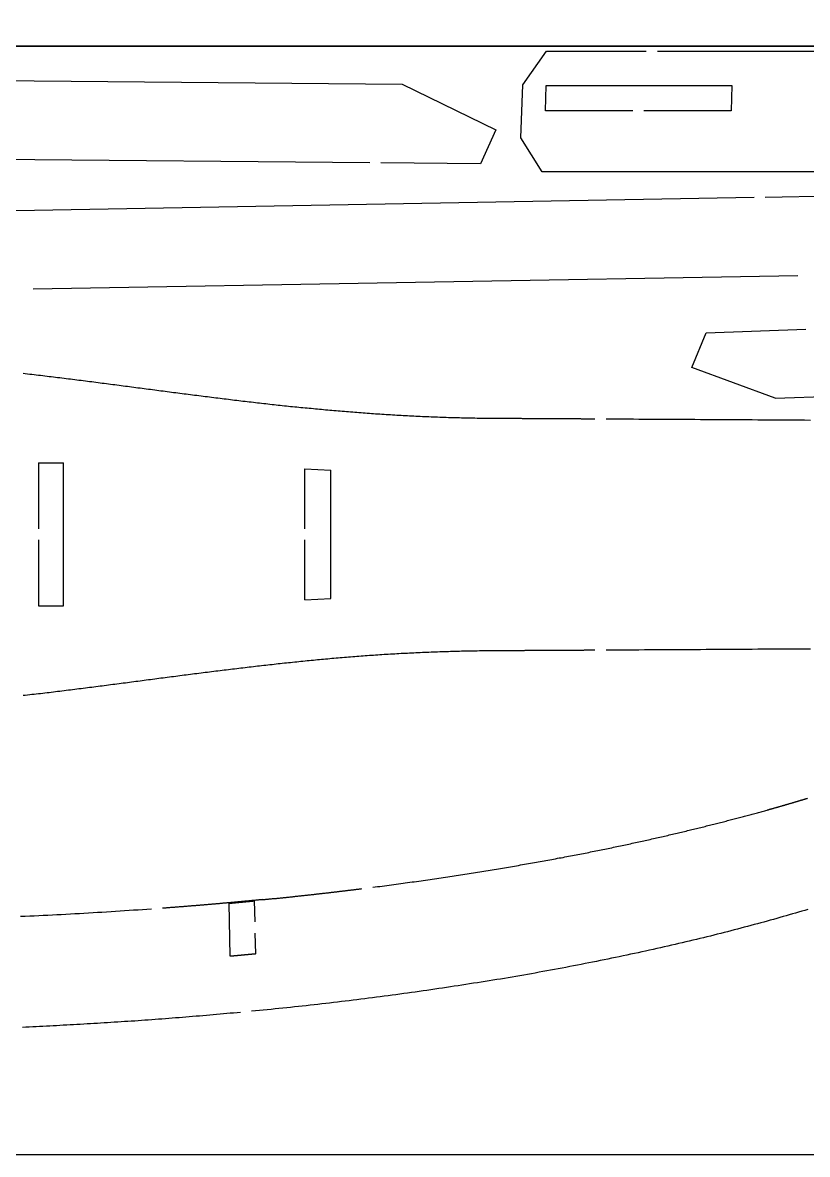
# Model space of a CAD drawing. Extents: x -513 to 387, y 75 to 375.
# Drawn here: x -218.1 to -147.3, y 75.3 to 177.4 of the extents above; entities that cross this region are included whole.
import ezdxf

# ---------------------------------------------------------------- set-up
doc = ezdxf.new("R2010")
doc.units = 0
doc.layers.get('0').update_dxf_attribs({"linetype": 'CONTINUOUS'})
doc.layers.add('CADRE', color=1, linetype='CONTINUOUS')

msp = doc.modelspace()

# ---------------------------------------------------------------- linework, layer by layer
for p, q in [((-173.01, 171.79), (-170.87, 174.83)), ((-170.87, 174.83), (-161.87, 174.83)), ((-160.87, 174.83), (-85.98, 174.83)), ((-228.86, 172.26), (-183.91, 171.83)), ((-183.91, 171.83), (-175.46, 167.72)), ((-173.18, 166.99), (-173.01, 171.79)), ((-170.97, 169.44), (-170.89, 171.71)), ((-170.89, 171.71), (-154.16, 171.71)), ((-154.16, 171.71), (-154.22, 169.44)), ((-163.09, 169.44), (-170.97, 169.44)), ((-154.22, 169.44), (-162.09, 169.44)), ((-175.46, 167.72), (-176.82, 164.64)), ((-171.26, 163.94), (-173.18, 166.99)), ((-186.82, 164.74), (-255.82, 165.39)), ((-176.82, 164.64), (-185.82, 164.73)), ((-95.59, 163.94), (-171.26, 163.94)), ((-151.14, 161.66), (-109.75, 162.4)), ((-221.12, 160.41), (-152.14, 161.64)), ((-217.18, 153.36), (-148.2, 154.59)), ((-157.76, 146.26), (-156.48, 149.4)), ((-156.48, 149.4), (-147.48, 149.73)), ((-150.24, 143.5), (-157.76, 146.26)), ((-150.24, 143.5), (-141.24, 143.83)), ((-216.71, 137.67), (-214.45, 137.67)), ((-216.71, 137.67), (-216.71, 131.72)), ((-214.45, 124.77), (-214.45, 137.67)), ((-192.69, 131.72), (-192.69, 137.14)), ((-192.69, 137.14), (-190.33, 137.01)), ((-190.33, 125.43), (-190.33, 137.01)), ((-216.71, 130.72), (-216.71, 124.77)), ((-192.69, 125.3), (-192.69, 130.72)), ((-216.71, 124.77), (-214.45, 124.77)), ((-192.69, 125.3), (-190.33, 125.43)), ((-197.24, 98.14), (-197.2, 96.24)), ((-196.49, 98.25), (-196.55, 98.24)), ((-199.41, 93.14), (-199.51, 97.92)), ((-197.18, 95.24), (-197.14, 93.35))]:
    msp.add_line(p, q)
for points in [[(-218.09, 145.75, 0), (-217.9, 145.73, 0), (-217.7, 145.71, 0), (-217.5, 145.68, 0), (-217.31, 145.66, 0), (-217.11, 145.64, 0), (-216.92, 145.62, 0), (-216.72, 145.59, 0), (-216.53, 145.57, 0), (-216.33, 145.54, 0), (-216.14, 145.52, 0), (-215.94, 145.5, 0), (-215.75, 145.47, 0), (-215.56, 145.45, 0), (-215.36, 145.43, 0), (-215.17, 145.4, 0), (-214.98, 145.38, 0), (-214.78, 145.36, 0), (-214.59, 145.33, 0), (-214.4, 145.31, 0), (-214.21, 145.28, 0), (-214.01, 145.26, 0), (-213.82, 145.24, 0), (-213.63, 145.21, 0), (-213.44, 145.19, 0), (-213.25, 145.16, 0), (-213.06, 145.14, 0), (-212.87, 145.12, 0), (-212.67, 145.09, 0), (-212.48, 145.07, 0), (-212.29, 145.04, 0), (-212.1, 145.02, 0), (-211.91, 145, 0), (-211.72, 144.97, 0), (-211.53, 144.95, 0), (-211.34, 144.92, 0), (-211.15, 144.9, 0), (-210.96, 144.87, 0), (-210.77, 144.85, 0), (-210.58, 144.82, 0), (-210.39, 144.8, 0), (-210.2, 144.78, 0), (-210.01, 144.75, 0), (-209.82, 144.73, 0), (-209.63, 144.7, 0), (-209.44, 144.68, 0), (-209.25, 144.65, 0), (-209.06, 144.63, 0), (-208.87, 144.6, 0), (-208.69, 144.58, 0), (-208.5, 144.55, 0), (-208.31, 144.53, 0), (-208.12, 144.5, 0), (-207.93, 144.48, 0), (-207.74, 144.45, 0), (-207.55, 144.43, 0), (-207.36, 144.41, 0), (-207.17, 144.38, 0), (-206.98, 144.35, 0), (-206.79, 144.33, 0), (-206.6, 144.31, 0), (-206.41, 144.28, 0), (-206.22, 144.26, 0), (-206.04, 144.23, 0), (-205.85, 144.21, 0), (-205.66, 144.18, 0), (-205.47, 144.16, 0), (-205.28, 144.13, 0), (-205.09, 144.11, 0), (-204.9, 144.08, 0), (-204.71, 144.06, 0), (-204.52, 144.03, 0), (-204.33, 144.01, 0), (-204.14, 143.99, 0), (-203.95, 143.96, 0), (-203.76, 143.94, 0), (-203.57, 143.91, 0), (-203.38, 143.89, 0), (-203.19, 143.86, 0), (-203, 143.84, 0), (-202.81, 143.81, 0), (-202.62, 143.79, 0), (-202.43, 143.77, 0), (-202.24, 143.74, 0), (-202.04, 143.72, 0), (-201.85, 143.69, 0), (-201.66, 143.67, 0), (-201.47, 143.65, 0), (-201.28, 143.62, 0), (-201.09, 143.6, 0), (-200.9, 143.57, 0), (-200.71, 143.55, 0), (-200.52, 143.53, 0), (-200.33, 143.5, 0), (-200.15, 143.48, 0), (-199.96, 143.46, 0), (-199.77, 143.44, 0), (-199.58, 143.41, 0), (-199.39, 143.39, 0), (-199.2, 143.37, 0), (-199.01, 143.34, 0), (-198.82, 143.32, 0), (-198.64, 143.3, 0), (-198.45, 143.28, 0), (-198.26, 143.25, 0), (-198.07, 143.23, 0), (-197.89, 143.21, 0), (-197.7, 143.19, 0), (-197.51, 143.17, 0), (-197.32, 143.15, 0), (-197.14, 143.12, 0), (-196.95, 143.1, 0), (-196.76, 143.08, 0), (-196.58, 143.06, 0), (-196.39, 143.04, 0), (-196.2, 143.02, 0), (-196.02, 143, 0), (-195.83, 142.97, 0), (-195.64, 142.95, 0), (-195.46, 142.93, 0), (-195.27, 142.91, 0), (-195.08, 142.89, 0), (-194.9, 142.87, 0), (-194.71, 142.85, 0), (-194.52, 142.83, 0), (-194.34, 142.81, 0), (-194.15, 142.79, 0), (-193.97, 142.77, 0), (-193.78, 142.75, 0), (-193.59, 142.74, 0), (-193.41, 142.72, 0), (-193.22, 142.7, 0), (-193.03, 142.68, 0), (-192.85, 142.66, 0), (-192.66, 142.64, 0), (-192.47, 142.62, 0), (-192.29, 142.6, 0), (-192.1, 142.59, 0), (-191.91, 142.57, 0), (-191.73, 142.55, 0), (-191.54, 142.53, 0), (-191.35, 142.51, 0), (-191.17, 142.5, 0), (-190.98, 142.48, 0), (-190.8, 142.46, 0), (-190.61, 142.45, 0), (-190.42, 142.43, 0), (-190.24, 142.41, 0), (-190.05, 142.4, 0), (-189.86, 142.38, 0), (-189.67, 142.36, 0), (-189.49, 142.35, 0), (-189.3, 142.33, 0), (-189.11, 142.32, 0), (-188.93, 142.3, 0), (-188.74, 142.29, 0), (-188.55, 142.27, 0), (-188.36, 142.26, 0), (-188.17, 142.24, 0), (-187.99, 142.23, 0), (-187.8, 142.21, 0), (-187.61, 142.2, 0), (-187.42, 142.18, 0), (-187.23, 142.17, 0), (-187.04, 142.16, 0), (-186.85, 142.14, 0), (-186.67, 142.13, 0), (-186.48, 142.12, 0), (-186.29, 142.1, 0), (-186.1, 142.09, 0), (-185.91, 142.08, 0), (-185.72, 142.06, 0), (-185.53, 142.05, 0), (-185.34, 142.04, 0), (-185.15, 142.03, 0), (-184.96, 142.02, 0), (-184.77, 142, 0), (-184.57, 141.99, 0), (-184.38, 141.98, 0), (-184.19, 141.97, 0), (-184, 141.96, 0), (-183.81, 141.95, 0), (-183.62, 141.94, 0), (-183.43, 141.93, 0), (-183.23, 141.92, 0), (-183.04, 141.91, 0), (-182.85, 141.9, 0), (-182.65, 141.89, 0), (-182.46, 141.88, 0), (-182.27, 141.87, 0), (-182.07, 141.86, 0), (-181.88, 141.85, 0), (-181.68, 141.85, 0), (-181.49, 141.84, 0), (-181.29, 141.83, 0), (-181.1, 141.82, 0), (-180.9, 141.81, 0), (-180.71, 141.81, 0), (-180.51, 141.8, 0), (-180.32, 141.79, 0), (-180.12, 141.79, 0), (-179.92, 141.78, 0), (-179.72, 141.77, 0), (-179.53, 141.77, 0), (-179.33, 141.76, 0), (-179.13, 141.76, 0), (-178.93, 141.75, 0), (-178.73, 141.75, 0), (-178.53, 141.74, 0), (-178.34, 141.74, 0), (-178.13, 141.73, 0), (-177.94, 141.73, 0), (-177.73, 141.72, 0), (-177.53, 141.72, 0), (-177.33, 141.72, 0), (-177.13, 141.71, 0), (-176.93, 141.71, 0), (-176.73, 141.71, 0), (-176.52, 141.71, 0), (-176.32, 141.7, 0), (-176.12, 141.7, 0), (-175.91, 141.7, 0), (-175.71, 141.7, 0), (-175.5, 141.7, 0)], [(-175.5, 141.7, 0), (-175.44, 141.7, 0), (-175.37, 141.7, 0), (-175.3, 141.7, 0), (-175.23, 141.7, 0), (-175.16, 141.7, 0), (-175.09, 141.69, 0), (-175.02, 141.69, 0), (-174.95, 141.69, 0), (-174.88, 141.69, 0), (-174.82, 141.69, 0), (-174.75, 141.69, 0), (-174.68, 141.69, 0), (-174.61, 141.69, 0), (-174.54, 141.69, 0), (-174.47, 141.69, 0), (-174.4, 141.69, 0), (-174.33, 141.69, 0), (-174.26, 141.69, 0), (-174.19, 141.69, 0), (-174.13, 141.69, 0), (-174.06, 141.69, 0), (-173.99, 141.69, 0), (-173.92, 141.69, 0), (-173.85, 141.69, 0), (-173.78, 141.69, 0), (-173.71, 141.69, 0), (-173.64, 141.69, 0), (-173.57, 141.69, 0), (-173.5, 141.69, 0), (-173.43, 141.69, 0), (-173.36, 141.69, 0), (-173.29, 141.69, 0), (-173.22, 141.69, 0), (-173.15, 141.69, 0), (-173.08, 141.68, 0), (-173.01, 141.68, 0), (-172.94, 141.68, 0), (-172.87, 141.68, 0), (-172.8, 141.68, 0), (-172.73, 141.68, 0), (-172.66, 141.68, 0), (-172.59, 141.68, 0), (-172.52, 141.68, 0), (-172.45, 141.68, 0), (-172.38, 141.68, 0), (-172.31, 141.68, 0), (-172.24, 141.68, 0), (-172.17, 141.68, 0), (-172.1, 141.68, 0), (-172.03, 141.68, 0), (-171.96, 141.68, 0), (-171.89, 141.68, 0), (-171.82, 141.68, 0), (-171.75, 141.68, 0), (-171.68, 141.68, 0), (-171.61, 141.68, 0), (-171.54, 141.68, 0), (-171.47, 141.68, 0), (-171.4, 141.68, 0), (-171.32, 141.67, 0), (-171.25, 141.67, 0), (-171.18, 141.67, 0), (-171.11, 141.67, 0), (-171.04, 141.67, 0), (-170.97, 141.67, 0), (-170.9, 141.67, 0), (-170.83, 141.67, 0), (-170.76, 141.67, 0), (-170.69, 141.67, 0), (-170.62, 141.67, 0), (-170.54, 141.67, 0), (-170.47, 141.67, 0), (-170.4, 141.67, 0), (-170.33, 141.67, 0), (-170.26, 141.67, 0), (-170.19, 141.67, 0), (-170.12, 141.67, 0), (-170.04, 141.67, 0), (-169.97, 141.67, 0), (-169.9, 141.67, 0), (-169.83, 141.67, 0), (-169.76, 141.67, 0), (-169.69, 141.66, 0), (-169.62, 141.66, 0), (-169.54, 141.66, 0), (-169.47, 141.66, 0), (-169.4, 141.66, 0), (-169.33, 141.66, 0), (-169.26, 141.66, 0), (-169.19, 141.66, 0), (-169.11, 141.66, 0), (-169.04, 141.66, 0), (-168.97, 141.66, 0), (-168.9, 141.66, 0), (-168.83, 141.66, 0), (-168.75, 141.66, 0), (-168.68, 141.66, 0), (-168.61, 141.66, 0), (-168.54, 141.66, 0), (-168.47, 141.66, 0), (-168.39, 141.66, 0), (-168.32, 141.66, 0), (-168.25, 141.66, 0), (-168.18, 141.66, 0), (-168.1, 141.66, 0), (-168.03, 141.66, 0), (-167.96, 141.66, 0), (-167.89, 141.66, 0), (-167.81, 141.66, 0), (-167.74, 141.65, 0), (-167.67, 141.65, 0), (-167.6, 141.65, 0), (-167.52, 141.65, 0), (-167.45, 141.65, 0), (-167.38, 141.65, 0), (-167.31, 141.65, 0), (-167.23, 141.65, 0), (-167.16, 141.65, 0), (-167.09, 141.65, 0), (-167.01, 141.65, 0), (-166.94, 141.65, 0), (-166.87, 141.65, 0), (-166.8, 141.65, 0), (-166.72, 141.65, 0), (-166.65, 141.65, 0), (-166.58, 141.65, 0), (-166.5, 141.65, 0)], [(-165.5, 141.64, 0), (-165.01, 141.64, 0), (-164.52, 141.64, 0), (-164.03, 141.63, 0), (-163.53, 141.63, 0), (-163.04, 141.63, 0), (-162.54, 141.62, 0), (-162.04, 141.62, 0), (-161.54, 141.62, 0), (-161.04, 141.62, 0), (-160.54, 141.61, 0), (-160.04, 141.61, 0), (-159.53, 141.61, 0), (-159.03, 141.6, 0), (-158.52, 141.6, 0), (-158.01, 141.6, 0), (-157.5, 141.6, 0), (-156.99, 141.59, 0), (-156.48, 141.59, 0), (-155.96, 141.59, 0), (-155.45, 141.58, 0), (-154.93, 141.58, 0), (-154.41, 141.58, 0), (-153.9, 141.57, 0), (-153.38, 141.57, 0), (-152.86, 141.57, 0), (-152.33, 141.57, 0), (-151.81, 141.56, 0), (-151.29, 141.56, 0), (-150.76, 141.56, 0), (-150.24, 141.55, 0), (-149.71, 141.55, 0), (-149.18, 141.55, 0), (-148.65, 141.54, 0), (-148.12, 141.54, 0), (-147.59, 141.54, 0), (-147.06, 141.53, 0)], [(-218.09, 116.69, 0), (-217.9, 116.71, 0), (-217.7, 116.73, 0), (-217.5, 116.75, 0), (-217.31, 116.78, 0), (-217.11, 116.8, 0), (-216.92, 116.82, 0), (-216.72, 116.85, 0), (-216.53, 116.87, 0), (-216.33, 116.89, 0), (-216.14, 116.92, 0), (-215.94, 116.94, 0), (-215.75, 116.96, 0), (-215.56, 116.99, 0), (-215.36, 117.01, 0), (-215.17, 117.03, 0), (-214.98, 117.06, 0), (-214.78, 117.08, 0), (-214.59, 117.11, 0), (-214.4, 117.13, 0), (-214.21, 117.15, 0), (-214.01, 117.18, 0), (-213.82, 117.2, 0), (-213.63, 117.22, 0), (-213.44, 117.25, 0), (-213.25, 117.27, 0), (-213.06, 117.3, 0), (-212.87, 117.32, 0), (-212.67, 117.34, 0), (-212.48, 117.37, 0), (-212.29, 117.39, 0), (-212.1, 117.42, 0), (-211.91, 117.44, 0), (-211.72, 117.47, 0), (-211.53, 117.49, 0), (-211.34, 117.52, 0), (-211.15, 117.54, 0), (-210.96, 117.56, 0), (-210.77, 117.59, 0), (-210.58, 117.61, 0), (-210.39, 117.64, 0), (-210.2, 117.66, 0), (-210.01, 117.69, 0), (-209.82, 117.71, 0), (-209.63, 117.74, 0), (-209.44, 117.76, 0), (-209.25, 117.79, 0), (-209.06, 117.81, 0), (-208.87, 117.83, 0), (-208.69, 117.86, 0), (-208.5, 117.89, 0), (-208.31, 117.91, 0), (-208.12, 117.93, 0), (-207.93, 117.96, 0), (-207.74, 117.98, 0), (-207.55, 118.01, 0), (-207.36, 118.03, 0), (-207.17, 118.06, 0), (-206.98, 118.08, 0), (-206.79, 118.11, 0), (-206.6, 118.13, 0), (-206.41, 118.16, 0), (-206.22, 118.18, 0), (-206.04, 118.21, 0), (-205.85, 118.23, 0), (-205.66, 118.26, 0), (-205.47, 118.28, 0), (-205.28, 118.31, 0), (-205.09, 118.33, 0), (-204.9, 118.35, 0), (-204.71, 118.38, 0), (-204.52, 118.4, 0), (-204.33, 118.43, 0), (-204.14, 118.45, 0), (-203.95, 118.48, 0), (-203.76, 118.5, 0), (-203.57, 118.53, 0), (-203.38, 118.55, 0), (-203.19, 118.57, 0), (-203, 118.6, 0), (-202.81, 118.62, 0), (-202.62, 118.65, 0), (-202.43, 118.67, 0), (-202.24, 118.7, 0), (-202.04, 118.72, 0), (-201.85, 118.74, 0), (-201.66, 118.77, 0), (-201.47, 118.79, 0), (-201.28, 118.82, 0), (-201.09, 118.84, 0), (-200.9, 118.86, 0), (-200.71, 118.89, 0), (-200.52, 118.91, 0), (-200.33, 118.93, 0), (-200.15, 118.96, 0), (-199.96, 118.98, 0), (-199.77, 119, 0), (-199.58, 119.03, 0), (-199.39, 119.05, 0), (-199.2, 119.07, 0), (-199.01, 119.09, 0), (-198.82, 119.12, 0), (-198.64, 119.14, 0), (-198.45, 119.16, 0), (-198.26, 119.18, 0), (-198.07, 119.21, 0), (-197.89, 119.23, 0), (-197.7, 119.25, 0), (-197.51, 119.27, 0), (-197.32, 119.29, 0), (-197.14, 119.31, 0), (-196.95, 119.34, 0), (-196.76, 119.36, 0), (-196.58, 119.38, 0), (-196.39, 119.4, 0), (-196.2, 119.42, 0), (-196.02, 119.44, 0), (-195.83, 119.46, 0), (-195.64, 119.48, 0), (-195.46, 119.5, 0), (-195.27, 119.53, 0), (-195.08, 119.55, 0), (-194.9, 119.56, 0), (-194.71, 119.58, 0), (-194.52, 119.61, 0), (-194.34, 119.62, 0), (-194.15, 119.64, 0), (-193.97, 119.66, 0), (-193.78, 119.68, 0), (-193.59, 119.7, 0), (-193.41, 119.72, 0), (-193.22, 119.74, 0), (-193.03, 119.76, 0), (-192.85, 119.78, 0), (-192.66, 119.8, 0), (-192.47, 119.82, 0), (-192.29, 119.83, 0), (-192.1, 119.85, 0), (-191.91, 119.87, 0), (-191.73, 119.89, 0), (-191.54, 119.91, 0), (-191.35, 119.92, 0), (-191.17, 119.94, 0), (-190.98, 119.96, 0), (-190.8, 119.97, 0), (-190.61, 119.99, 0), (-190.42, 120.01, 0), (-190.24, 120.03, 0), (-190.05, 120.04, 0), (-189.86, 120.06, 0), (-189.67, 120.07, 0), (-189.49, 120.09, 0), (-189.3, 120.11, 0), (-189.11, 120.12, 0), (-188.93, 120.14, 0), (-188.74, 120.15, 0), (-188.55, 120.17, 0), (-188.36, 120.18, 0), (-188.17, 120.2, 0), (-187.99, 120.21, 0), (-187.8, 120.23, 0), (-187.61, 120.24, 0), (-187.42, 120.25, 0), (-187.23, 120.27, 0), (-187.04, 120.28, 0), (-186.85, 120.3, 0), (-186.67, 120.31, 0), (-186.48, 120.32, 0), (-186.29, 120.34, 0), (-186.1, 120.35, 0), (-185.91, 120.36, 0), (-185.72, 120.37, 0), (-185.53, 120.39, 0), (-185.34, 120.4, 0), (-185.15, 120.41, 0), (-184.96, 120.42, 0), (-184.77, 120.43, 0), (-184.57, 120.44, 0), (-184.38, 120.46, 0), (-184.19, 120.47, 0), (-184, 120.48, 0), (-183.81, 120.49, 0), (-183.62, 120.5, 0), (-183.43, 120.51, 0), (-183.23, 120.52, 0), (-183.04, 120.53, 0), (-182.85, 120.54, 0), (-182.65, 120.55, 0), (-182.46, 120.56, 0), (-182.27, 120.57, 0), (-182.07, 120.58, 0), (-181.88, 120.58, 0), (-181.68, 120.59, 0), (-181.49, 120.6, 0), (-181.29, 120.61, 0), (-181.1, 120.62, 0), (-180.9, 120.62, 0), (-180.71, 120.63, 0), (-180.51, 120.64, 0), (-180.32, 120.64, 0), (-180.12, 120.65, 0), (-179.92, 120.66, 0), (-179.72, 120.66, 0), (-179.53, 120.67, 0), (-179.33, 120.68, 0), (-179.13, 120.68, 0), (-178.93, 120.69, 0), (-178.73, 120.69, 0), (-178.53, 120.7, 0), (-178.34, 120.7, 0), (-178.13, 120.7, 0), (-177.94, 120.71, 0), (-177.73, 120.71, 0), (-177.53, 120.72, 0), (-177.33, 120.72, 0), (-177.13, 120.72, 0), (-176.93, 120.73, 0), (-176.73, 120.73, 0), (-176.52, 120.73, 0), (-176.32, 120.73, 0), (-176.12, 120.74, 0), (-175.91, 120.74, 0), (-175.71, 120.74, 0), (-175.5, 120.74, 0)], [(-175.5, 120.74, 0), (-175.44, 120.74, 0), (-175.37, 120.74, 0), (-175.3, 120.74, 0), (-175.23, 120.74, 0), (-175.16, 120.74, 0), (-175.09, 120.74, 0), (-175.02, 120.74, 0), (-174.95, 120.74, 0), (-174.88, 120.74, 0), (-174.82, 120.74, 0), (-174.75, 120.75, 0), (-174.68, 120.75, 0), (-174.61, 120.75, 0), (-174.54, 120.75, 0), (-174.47, 120.75, 0), (-174.4, 120.75, 0), (-174.33, 120.75, 0), (-174.26, 120.75, 0), (-174.19, 120.75, 0), (-174.13, 120.75, 0), (-174.06, 120.75, 0), (-173.99, 120.75, 0), (-173.92, 120.75, 0), (-173.85, 120.75, 0), (-173.78, 120.75, 0), (-173.71, 120.75, 0), (-173.64, 120.75, 0), (-173.57, 120.75, 0), (-173.5, 120.75, 0), (-173.43, 120.75, 0), (-173.36, 120.75, 0), (-173.29, 120.75, 0), (-173.22, 120.75, 0), (-173.15, 120.75, 0), (-173.08, 120.75, 0), (-173.01, 120.75, 0), (-172.94, 120.75, 0), (-172.87, 120.75, 0), (-172.8, 120.76, 0), (-172.73, 120.76, 0), (-172.66, 120.76, 0), (-172.59, 120.76, 0), (-172.52, 120.76, 0), (-172.45, 120.76, 0), (-172.38, 120.76, 0), (-172.31, 120.76, 0), (-172.24, 120.76, 0), (-172.17, 120.76, 0), (-172.1, 120.76, 0), (-172.03, 120.76, 0), (-171.96, 120.76, 0), (-171.89, 120.76, 0), (-171.82, 120.76, 0), (-171.75, 120.76, 0), (-171.68, 120.76, 0), (-171.61, 120.76, 0), (-171.54, 120.76, 0), (-171.47, 120.76, 0), (-171.4, 120.76, 0), (-171.32, 120.76, 0), (-171.25, 120.76, 0), (-171.18, 120.77, 0), (-171.11, 120.77, 0), (-171.04, 120.77, 0), (-170.97, 120.77, 0), (-170.9, 120.77, 0), (-170.83, 120.77, 0), (-170.76, 120.77, 0), (-170.69, 120.77, 0), (-170.62, 120.77, 0), (-170.54, 120.77, 0), (-170.47, 120.77, 0), (-170.4, 120.77, 0), (-170.33, 120.77, 0), (-170.26, 120.77, 0), (-170.19, 120.77, 0), (-170.12, 120.77, 0), (-170.04, 120.77, 0), (-169.97, 120.77, 0), (-169.9, 120.77, 0), (-169.83, 120.77, 0), (-169.76, 120.77, 0), (-169.69, 120.77, 0), (-169.62, 120.77, 0), (-169.54, 120.77, 0), (-169.47, 120.77, 0), (-169.4, 120.78, 0), (-169.33, 120.78, 0), (-169.26, 120.78, 0), (-169.19, 120.78, 0), (-169.11, 120.78, 0), (-169.04, 120.78, 0), (-168.97, 120.78, 0), (-168.9, 120.78, 0), (-168.83, 120.78, 0), (-168.75, 120.78, 0), (-168.68, 120.78, 0), (-168.61, 120.78, 0), (-168.54, 120.78, 0), (-168.47, 120.78, 0), (-168.39, 120.78, 0), (-168.32, 120.78, 0), (-168.25, 120.78, 0), (-168.18, 120.78, 0), (-168.1, 120.78, 0), (-168.03, 120.78, 0), (-167.96, 120.78, 0), (-167.89, 120.78, 0), (-167.81, 120.78, 0), (-167.74, 120.78, 0), (-167.67, 120.78, 0), (-167.6, 120.78, 0), (-167.52, 120.78, 0), (-167.45, 120.79, 0), (-167.38, 120.79, 0), (-167.31, 120.79, 0), (-167.23, 120.79, 0), (-167.16, 120.79, 0), (-167.09, 120.79, 0), (-167.01, 120.79, 0), (-166.94, 120.79, 0), (-166.87, 120.79, 0), (-166.8, 120.79, 0), (-166.72, 120.79, 0), (-166.65, 120.79, 0), (-166.58, 120.79, 0), (-166.5, 120.79, 0)], [(-165.5, 120.8, 0), (-165.01, 120.8, 0), (-164.52, 120.8, 0), (-164.03, 120.81, 0), (-163.53, 120.81, 0), (-163.04, 120.81, 0), (-162.54, 120.81, 0), (-162.04, 120.82, 0), (-161.54, 120.82, 0), (-161.04, 120.82, 0), (-160.54, 120.83, 0), (-160.04, 120.83, 0), (-159.53, 120.83, 0), (-159.03, 120.83, 0), (-158.52, 120.84, 0), (-158.01, 120.84, 0), (-157.5, 120.84, 0), (-156.99, 120.84, 0), (-156.48, 120.85, 0), (-155.96, 120.85, 0), (-155.45, 120.85, 0), (-154.93, 120.86, 0), (-154.41, 120.86, 0), (-153.9, 120.86, 0), (-153.38, 120.87, 0), (-152.86, 120.87, 0), (-152.33, 120.87, 0), (-151.81, 120.88, 0), (-151.29, 120.88, 0), (-150.76, 120.88, 0), (-150.24, 120.89, 0), (-149.71, 120.89, 0), (-149.18, 120.89, 0), (-148.65, 120.89, 0), (-148.12, 120.9, 0), (-147.59, 120.9, 0), (-147.06, 120.9, 0)], [(-150.97, 106.34, 0), (-150.93, 106.35, 0), (-150.89, 106.36, 0), (-150.85, 106.37, 0), (-150.81, 106.38, 0), (-150.78, 106.39, 0), (-150.74, 106.41, 0), (-150.7, 106.42, 0), (-150.66, 106.43, 0), (-150.62, 106.44, 0), (-150.58, 106.45, 0), (-150.54, 106.46, 0), (-150.5, 106.47, 0), (-150.47, 106.48, 0), (-150.43, 106.49, 0), (-150.39, 106.5, 0), (-150.35, 106.52, 0), (-150.31, 106.53, 0), (-150.27, 106.54, 0), (-150.23, 106.55, 0), (-150.19, 106.56, 0), (-150.16, 106.57, 0), (-150.12, 106.58, 0), (-150.08, 106.59, 0), (-150.04, 106.6, 0), (-150, 106.61, 0), (-149.96, 106.63, 0), (-149.92, 106.64, 0), (-149.88, 106.65, 0), (-149.85, 106.66, 0), (-149.81, 106.67, 0), (-149.77, 106.68, 0), (-149.73, 106.69, 0), (-149.69, 106.7, 0), (-149.65, 106.72, 0), (-149.61, 106.73, 0), (-149.58, 106.74, 0), (-149.54, 106.75, 0), (-149.5, 106.76, 0), (-149.46, 106.77, 0), (-149.42, 106.78, 0), (-149.38, 106.79, 0), (-149.34, 106.81, 0), (-149.31, 106.82, 0), (-149.27, 106.83, 0), (-149.23, 106.84, 0), (-149.19, 106.85, 0), (-149.15, 106.86, 0), (-149.11, 106.87, 0), (-149.07, 106.88, 0), (-149.03, 106.89, 0), (-149, 106.91, 0), (-148.96, 106.92, 0), (-148.92, 106.93, 0), (-148.88, 106.94, 0), (-148.84, 106.95, 0), (-148.8, 106.96, 0), (-148.76, 106.97, 0), (-148.72, 106.99, 0), (-148.69, 107, 0), (-148.65, 107.01, 0), (-148.61, 107.02, 0), (-148.57, 107.03, 0), (-148.53, 107.04, 0), (-148.49, 107.06, 0), (-148.45, 107.07, 0), (-148.42, 107.08, 0), (-148.38, 107.09, 0), (-148.34, 107.1, 0), (-148.3, 107.11, 0), (-148.26, 107.12, 0), (-148.22, 107.14, 0), (-148.18, 107.15, 0), (-148.15, 107.16, 0), (-148.11, 107.17, 0), (-148.07, 107.18, 0), (-148.03, 107.19, 0), (-147.99, 107.2, 0), (-147.95, 107.22, 0), (-147.91, 107.23, 0), (-147.88, 107.24, 0), (-147.84, 107.25, 0), (-147.8, 107.26, 0), (-147.76, 107.27, 0), (-147.72, 107.29, 0), (-147.68, 107.3, 0), (-147.64, 107.31, 0), (-147.6, 107.32, 0), (-147.56, 107.33, 0), (-147.53, 107.34, 0), (-147.49, 107.36, 0), (-147.45, 107.37, 0), (-147.41, 107.38, 0), (-147.37, 107.39, 0), (-147.33, 107.4, 0)], [(-186.55, 99.37, 0), (-186.34, 99.4, 0), (-186.12, 99.43, 0), (-185.91, 99.45, 0), (-185.7, 99.48, 0), (-185.49, 99.51, 0), (-185.28, 99.54, 0), (-185.07, 99.56, 0), (-184.86, 99.59, 0), (-184.65, 99.62, 0), (-184.44, 99.65, 0), (-184.24, 99.68, 0), (-184.03, 99.7, 0), (-183.82, 99.73, 0), (-183.62, 99.76, 0), (-183.41, 99.79, 0), (-183.21, 99.82, 0), (-183, 99.85, 0), (-182.8, 99.87, 0), (-182.59, 99.9, 0), (-182.39, 99.93, 0), (-182.19, 99.96, 0), (-181.99, 99.99, 0), (-181.78, 100.02, 0), (-181.58, 100.05, 0), (-181.38, 100.08, 0), (-181.18, 100.11, 0), (-180.98, 100.13, 0), (-180.78, 100.16, 0), (-180.58, 100.19, 0), (-180.39, 100.22, 0), (-180.19, 100.25, 0), (-179.99, 100.28, 0), (-179.79, 100.31, 0), (-179.6, 100.34, 0), (-179.4, 100.37, 0), (-179.21, 100.4, 0), (-179.01, 100.43, 0), (-178.82, 100.46, 0), (-178.62, 100.49, 0), (-178.43, 100.52, 0), (-178.24, 100.55, 0), (-178.04, 100.58, 0), (-177.85, 100.61, 0), (-177.66, 100.64, 0), (-177.47, 100.67, 0), (-177.28, 100.7, 0), (-177.09, 100.73, 0), (-176.9, 100.76, 0), (-176.71, 100.79, 0), (-176.52, 100.82, 0), (-176.34, 100.85, 0), (-176.15, 100.88, 0), (-175.96, 100.91, 0), (-175.77, 100.94, 0), (-175.59, 100.97, 0), (-175.4, 101, 0), (-175.22, 101.03, 0), (-175.03, 101.06, 0), (-174.85, 101.1, 0), (-174.66, 101.13, 0), (-174.48, 101.16, 0), (-174.3, 101.19, 0), (-174.12, 101.22, 0), (-173.94, 101.25, 0), (-173.75, 101.28, 0), (-173.57, 101.31, 0), (-173.39, 101.34, 0), (-173.21, 101.38, 0), (-173.03, 101.41, 0), (-172.86, 101.44, 0), (-172.68, 101.47, 0), (-172.5, 101.5, 0), (-172.32, 101.53, 0), (-172.15, 101.56, 0), (-171.97, 101.6, 0), (-171.79, 101.63, 0), (-171.62, 101.66, 0), (-171.44, 101.69, 0), (-171.27, 101.72, 0), (-171.09, 101.75, 0), (-170.92, 101.79, 0), (-170.75, 101.82, 0), (-170.57, 101.85, 0), (-170.4, 101.88, 0), (-170.23, 101.91, 0), (-170.06, 101.94, 0), (-169.89, 101.98, 0), (-169.72, 102.01, 0), (-169.55, 102.04, 0), (-169.38, 102.07, 0), (-169.21, 102.11, 0), (-169.04, 102.14, 0), (-168.88, 102.17, 0), (-168.71, 102.2, 0), (-168.54, 102.23, 0), (-168.38, 102.27, 0), (-168.21, 102.3, 0), (-168.04, 102.33, 0), (-167.88, 102.36, 0), (-167.71, 102.39, 0), (-167.55, 102.43, 0), (-167.39, 102.46, 0), (-167.22, 102.49, 0), (-167.06, 102.52, 0), (-166.9, 102.56, 0), (-166.74, 102.59, 0), (-166.57, 102.62, 0), (-166.41, 102.65, 0), (-166.25, 102.69, 0), (-166.09, 102.72, 0), (-165.94, 102.75, 0), (-165.78, 102.78, 0), (-165.62, 102.81, 0), (-165.46, 102.85, 0), (-165.3, 102.88, 0), (-165.15, 102.91, 0), (-164.99, 102.94, 0), (-164.83, 102.98, 0), (-164.68, 103.01, 0), (-164.52, 103.04, 0), (-164.37, 103.08, 0), (-164.21, 103.11, 0), (-164.06, 103.14, 0), (-163.91, 103.17, 0), (-163.75, 103.21, 0), (-163.6, 103.24, 0), (-163.45, 103.27, 0), (-163.3, 103.3, 0), (-163.15, 103.34, 0), (-163, 103.37, 0), (-162.84, 103.4, 0), (-162.7, 103.43, 0), (-162.55, 103.47, 0), (-162.4, 103.5, 0), (-162.25, 103.53, 0), (-162.1, 103.56, 0), (-161.96, 103.6, 0), (-161.81, 103.63, 0), (-161.66, 103.66, 0), (-161.51, 103.69, 0), (-161.37, 103.73, 0), (-161.22, 103.76, 0), (-161.08, 103.79, 0), (-160.94, 103.83, 0), (-160.79, 103.86, 0), (-160.65, 103.89, 0), (-160.51, 103.92, 0), (-160.36, 103.96, 0), (-160.22, 103.99, 0), (-160.08, 104.02, 0), (-159.94, 104.05, 0), (-159.8, 104.09, 0), (-159.66, 104.12, 0), (-159.52, 104.15, 0), (-159.38, 104.18, 0), (-159.24, 104.22, 0), (-159.1, 104.25, 0), (-158.97, 104.28, 0), (-158.83, 104.31, 0), (-158.69, 104.35, 0), (-158.56, 104.38, 0), (-158.42, 104.41, 0), (-158.28, 104.44, 0), (-158.15, 104.48, 0), (-158.01, 104.51, 0), (-157.88, 104.54, 0), (-157.75, 104.57, 0), (-157.61, 104.61, 0), (-157.48, 104.64, 0), (-157.35, 104.67, 0), (-157.22, 104.7, 0), (-157.09, 104.73, 0), (-156.95, 104.77, 0), (-156.82, 104.8, 0), (-156.69, 104.83, 0), (-156.56, 104.86, 0), (-156.44, 104.9, 0), (-156.31, 104.93, 0), (-156.18, 104.96, 0), (-156.05, 104.99, 0), (-155.92, 105.02, 0), (-155.79, 105.06, 0), (-155.67, 105.09, 0), (-155.54, 105.12, 0), (-155.42, 105.15, 0), (-155.29, 105.18, 0), (-155.17, 105.22, 0), (-155.04, 105.25, 0), (-154.92, 105.28, 0), (-154.79, 105.31, 0), (-154.67, 105.34, 0), (-154.55, 105.38, 0), (-154.43, 105.41, 0), (-154.31, 105.44, 0), (-154.19, 105.47, 0), (-154.06, 105.5, 0), (-153.94, 105.53, 0), (-153.82, 105.56, 0), (-153.7, 105.6, 0), (-153.59, 105.63, 0), (-153.47, 105.66, 0), (-153.35, 105.69, 0), (-153.23, 105.72, 0), (-153.11, 105.75, 0), (-153, 105.78, 0), (-152.88, 105.82, 0), (-152.76, 105.85, 0), (-152.65, 105.88, 0), (-152.53, 105.91, 0), (-152.42, 105.94, 0), (-152.31, 105.97, 0), (-152.19, 106, 0), (-152.08, 106.03, 0), (-151.97, 106.06, 0), (-151.85, 106.09, 0), (-151.74, 106.13, 0), (-151.63, 106.16, 0), (-151.52, 106.19, 0), (-151.41, 106.22, 0), (-151.3, 106.25, 0), (-151.19, 106.28, 0), (-151.08, 106.31, 0), (-150.97, 106.34, 0)], [(-196.49, 98.25, 0), (-196.41, 98.26, 0), (-196.34, 98.26, 0), (-196.26, 98.27, 0), (-196.19, 98.28, 0), (-196.12, 98.29, 0), (-196.04, 98.29, 0), (-195.97, 98.3, 0), (-195.9, 98.31, 0), (-195.82, 98.32, 0), (-195.75, 98.32, 0), (-195.68, 98.33, 0), (-195.61, 98.34, 0), (-195.53, 98.34, 0), (-195.46, 98.35, 0), (-195.39, 98.36, 0), (-195.31, 98.37, 0), (-195.24, 98.37, 0), (-195.17, 98.38, 0), (-195.1, 98.39, 0), (-195.02, 98.4, 0), (-194.95, 98.4, 0), (-194.88, 98.41, 0), (-194.81, 98.42, 0), (-194.73, 98.43, 0), (-194.66, 98.43, 0), (-194.59, 98.44, 0), (-194.52, 98.45, 0), (-194.44, 98.46, 0), (-194.37, 98.46, 0), (-194.3, 98.47, 0), (-194.23, 98.48, 0), (-194.16, 98.49, 0), (-194.08, 98.49, 0), (-194.01, 98.5, 0), (-193.94, 98.51, 0), (-193.87, 98.52, 0), (-193.8, 98.52, 0), (-193.72, 98.53, 0), (-193.65, 98.54, 0), (-193.58, 98.55, 0), (-193.51, 98.56, 0), (-193.44, 98.56, 0), (-193.37, 98.57, 0), (-193.3, 98.58, 0), (-193.22, 98.59, 0), (-193.15, 98.59, 0), (-193.08, 98.6, 0), (-193.01, 98.61, 0), (-192.94, 98.62, 0), (-192.87, 98.62, 0), (-192.8, 98.63, 0), (-192.73, 98.64, 0), (-192.66, 98.65, 0), (-192.58, 98.66, 0), (-192.51, 98.66, 0), (-192.44, 98.67, 0), (-192.37, 98.68, 0), (-192.3, 98.69, 0), (-192.23, 98.69, 0), (-192.16, 98.7, 0), (-192.09, 98.71, 0), (-192.02, 98.72, 0), (-191.95, 98.73, 0), (-191.88, 98.73, 0), (-191.81, 98.74, 0), (-191.74, 98.75, 0), (-191.67, 98.76, 0), (-191.6, 98.77, 0), (-191.53, 98.77, 0), (-191.46, 98.78, 0), (-191.39, 98.79, 0), (-191.32, 98.8, 0), (-191.25, 98.8, 0), (-191.18, 98.81, 0), (-191.11, 98.82, 0), (-191.04, 98.83, 0), (-190.97, 98.84, 0), (-190.9, 98.84, 0), (-190.83, 98.85, 0), (-190.76, 98.86, 0), (-190.69, 98.87, 0), (-190.62, 98.88, 0), (-190.55, 98.88, 0), (-190.48, 98.89, 0), (-190.41, 98.9, 0), (-190.34, 98.91, 0), (-190.27, 98.92, 0), (-190.2, 98.92, 0), (-190.13, 98.93, 0), (-190.06, 98.94, 0), (-190, 98.95, 0), (-189.93, 98.96, 0), (-189.86, 98.97, 0), (-189.79, 98.97, 0), (-189.72, 98.98, 0), (-189.65, 98.99, 0), (-189.58, 99, 0), (-189.51, 99.01, 0), (-189.44, 99.01, 0), (-189.38, 99.02, 0), (-189.31, 99.03, 0), (-189.24, 99.04, 0), (-189.17, 99.05, 0), (-189.1, 99.05, 0), (-189.03, 99.06, 0), (-188.97, 99.07, 0), (-188.9, 99.08, 0), (-188.83, 99.09, 0), (-188.76, 99.1, 0), (-188.69, 99.1, 0), (-188.62, 99.11, 0), (-188.56, 99.12, 0), (-188.49, 99.13, 0), (-188.42, 99.14, 0), (-188.35, 99.15, 0), (-188.28, 99.15, 0), (-188.22, 99.16, 0), (-188.15, 99.17, 0), (-188.08, 99.18, 0), (-188.01, 99.19, 0), (-187.95, 99.2, 0), (-187.88, 99.2, 0), (-187.81, 99.21, 0), (-187.74, 99.22, 0), (-187.68, 99.23, 0), (-187.61, 99.24, 0), (-187.54, 99.25, 0)], [(-196.55, 98.24, 0), (-196.62, 98.24, 0), (-196.69, 98.23, 0), (-196.76, 98.22, 0), (-196.83, 98.22, 0), (-196.9, 98.21, 0), (-196.97, 98.2, 0), (-197.04, 98.2, 0), (-197.11, 98.19, 0), (-197.18, 98.18, 0), (-197.25, 98.18, 0), (-197.32, 98.17, 0), (-197.39, 98.16, 0), (-197.46, 98.16, 0), (-197.53, 98.15, 0), (-197.6, 98.14, 0), (-197.67, 98.14, 0), (-197.74, 98.13, 0), (-197.81, 98.12, 0), (-197.88, 98.12, 0), (-197.95, 98.11, 0), (-198.02, 98.1, 0), (-198.09, 98.1, 0), (-198.16, 98.09, 0), (-198.24, 98.08, 0), (-198.31, 98.08, 0), (-198.38, 98.07, 0), (-198.45, 98.06, 0), (-198.52, 98.06, 0), (-198.59, 98.05, 0), (-198.66, 98.04, 0), (-198.73, 98.04, 0), (-198.8, 98.03, 0), (-198.87, 98.02, 0), (-198.94, 98.02, 0), (-199.01, 98.01, 0), (-199.08, 98, 0), (-199.15, 98, 0), (-199.22, 97.99, 0), (-199.29, 97.98, 0), (-199.36, 97.98, 0), (-199.43, 97.97, 0), (-199.5, 97.97, 0), (-199.57, 97.96, 0), (-199.64, 97.95, 0), (-199.71, 97.95, 0), (-199.78, 97.94, 0), (-199.85, 97.93, 0), (-199.93, 97.93, 0), (-200, 97.92, 0), (-200.07, 97.92, 0), (-200.14, 97.91, 0), (-200.21, 97.9, 0), (-200.28, 97.9, 0), (-200.35, 97.89, 0), (-200.42, 97.88, 0), (-200.49, 97.88, 0), (-200.56, 97.87, 0), (-200.63, 97.87, 0), (-200.7, 97.86, 0), (-200.77, 97.85, 0), (-200.84, 97.85, 0), (-200.91, 97.84, 0), (-200.98, 97.84, 0), (-201.06, 97.83, 0), (-201.13, 97.82, 0), (-201.2, 97.82, 0), (-201.27, 97.81, 0), (-201.34, 97.81, 0), (-201.41, 97.8, 0), (-201.48, 97.79, 0), (-201.55, 97.79, 0), (-201.62, 97.78, 0), (-201.69, 97.78, 0), (-201.76, 97.77, 0), (-201.83, 97.76, 0), (-201.9, 97.76, 0), (-201.97, 97.75, 0), (-202.04, 97.75, 0), (-202.12, 97.74, 0), (-202.19, 97.73, 0), (-202.26, 97.73, 0), (-202.33, 97.72, 0), (-202.4, 97.72, 0), (-202.47, 97.71, 0), (-202.54, 97.7, 0), (-202.61, 97.7, 0), (-202.68, 97.69, 0), (-202.75, 97.69, 0), (-202.82, 97.68, 0), (-202.89, 97.68, 0), (-202.96, 97.67, 0), (-203.03, 97.66, 0), (-203.1, 97.66, 0), (-203.18, 97.65, 0), (-203.25, 97.65, 0), (-203.32, 97.64, 0), (-203.39, 97.64, 0), (-203.46, 97.63, 0), (-203.53, 97.62, 0), (-203.6, 97.62, 0), (-203.67, 97.61, 0), (-203.74, 97.61, 0), (-203.81, 97.6, 0), (-203.88, 97.6, 0), (-203.96, 97.59, 0), (-204.03, 97.59, 0), (-204.1, 97.58, 0), (-204.17, 97.57, 0), (-204.24, 97.57, 0), (-204.31, 97.56, 0), (-204.38, 97.56, 0), (-204.45, 97.55, 0), (-204.52, 97.55, 0), (-204.59, 97.54, 0), (-204.66, 97.54, 0), (-204.73, 97.53, 0), (-204.81, 97.53, 0), (-204.88, 97.52, 0), (-204.95, 97.52, 0), (-205.02, 97.51, 0), (-205.09, 97.5, 0), (-205.16, 97.5, 0), (-205.23, 97.49, 0), (-205.3, 97.49, 0), (-205.37, 97.48, 0), (-205.44, 97.48, 0), (-205.51, 97.47, 0)], [(-199.51, 97.92, 0), (-199.5, 97.92, 0), (-199.48, 97.92, 0), (-199.46, 97.92, 0), (-199.44, 97.93, 0), (-199.42, 97.93, 0), (-199.41, 97.93, 0), (-199.39, 97.93, 0), (-199.37, 97.93, 0), (-199.35, 97.93, 0), (-199.34, 97.94, 0), (-199.32, 97.94, 0), (-199.3, 97.94, 0), (-199.28, 97.94, 0), (-199.26, 97.94, 0), (-199.25, 97.94, 0), (-199.23, 97.95, 0), (-199.21, 97.95, 0), (-199.19, 97.95, 0), (-199.17, 97.95, 0), (-199.16, 97.95, 0), (-199.14, 97.95, 0), (-199.12, 97.96, 0), (-199.1, 97.96, 0), (-199.08, 97.96, 0), (-199.07, 97.96, 0), (-199.05, 97.96, 0), (-199.03, 97.96, 0), (-199.01, 97.97, 0), (-199, 97.97, 0), (-198.98, 97.97, 0), (-198.96, 97.97, 0), (-198.94, 97.97, 0), (-198.92, 97.97, 0), (-198.91, 97.98, 0), (-198.89, 97.98, 0), (-198.87, 97.98, 0), (-198.85, 97.98, 0), (-198.83, 97.98, 0), (-198.82, 97.98, 0), (-198.8, 97.99, 0), (-198.78, 97.99, 0), (-198.76, 97.99, 0), (-198.74, 97.99, 0), (-198.73, 97.99, 0), (-198.71, 98, 0), (-198.69, 98, 0), (-198.67, 98, 0), (-198.66, 98, 0), (-198.64, 98, 0), (-198.62, 98, 0), (-198.6, 98.01, 0), (-198.58, 98.01, 0), (-198.56, 98.01, 0), (-198.55, 98.01, 0), (-198.53, 98.01, 0), (-198.51, 98.01, 0), (-198.49, 98.02, 0), (-198.48, 98.02, 0), (-198.46, 98.02, 0), (-198.44, 98.02, 0), (-198.42, 98.02, 0), (-198.4, 98.02, 0), (-198.39, 98.03, 0), (-198.37, 98.03, 0), (-198.35, 98.03, 0), (-198.33, 98.03, 0), (-198.31, 98.03, 0), (-198.3, 98.03, 0), (-198.28, 98.04, 0), (-198.26, 98.04, 0), (-198.24, 98.04, 0), (-198.22, 98.04, 0), (-198.21, 98.04, 0), (-198.19, 98.04, 0), (-198.17, 98.05, 0), (-198.15, 98.05, 0), (-198.14, 98.05, 0), (-198.12, 98.05, 0), (-198.1, 98.05, 0), (-198.08, 98.05, 0), (-198.06, 98.06, 0), (-198.05, 98.06, 0), (-198.03, 98.06, 0), (-198.01, 98.06, 0), (-197.99, 98.06, 0), (-197.97, 98.07, 0), (-197.96, 98.07, 0), (-197.94, 98.07, 0), (-197.92, 98.07, 0), (-197.9, 98.07, 0), (-197.88, 98.07, 0), (-197.87, 98.08, 0), (-197.85, 98.08, 0), (-197.83, 98.08, 0), (-197.81, 98.08, 0), (-197.8, 98.08, 0), (-197.78, 98.08, 0), (-197.76, 98.09, 0), (-197.74, 98.09, 0), (-197.72, 98.09, 0), (-197.71, 98.09, 0), (-197.69, 98.09, 0), (-197.67, 98.09, 0), (-197.65, 98.1, 0), (-197.63, 98.1, 0), (-197.62, 98.1, 0), (-197.6, 98.1, 0), (-197.58, 98.1, 0), (-197.56, 98.11, 0), (-197.55, 98.11, 0), (-197.53, 98.11, 0), (-197.51, 98.11, 0), (-197.49, 98.11, 0), (-197.47, 98.11, 0), (-197.46, 98.12, 0), (-197.44, 98.12, 0), (-197.42, 98.12, 0), (-197.4, 98.12, 0), (-197.38, 98.12, 0), (-197.37, 98.12, 0), (-197.35, 98.13, 0), (-197.33, 98.13, 0), (-197.31, 98.13, 0), (-197.29, 98.13, 0), (-197.28, 98.13, 0), (-197.26, 98.13, 0), (-197.24, 98.14, 0)], [(-206.51, 97.4, 0), (-206.92, 97.37, 0), (-207.32, 97.34, 0), (-207.73, 97.31, 0), (-208.13, 97.29, 0), (-208.54, 97.26, 0), (-208.95, 97.23, 0), (-209.35, 97.21, 0), (-209.76, 97.18, 0), (-210.16, 97.15, 0), (-210.57, 97.13, 0), (-210.98, 97.1, 0), (-211.38, 97.08, 0), (-211.79, 97.05, 0), (-212.2, 97.03, 0), (-212.61, 97.01, 0), (-213.01, 96.98, 0), (-213.42, 96.96, 0), (-213.83, 96.94, 0), (-214.24, 96.92, 0), (-214.65, 96.89, 0), (-215.05, 96.87, 0), (-215.46, 96.85, 0), (-215.87, 96.83, 0), (-216.28, 96.81, 0), (-216.69, 96.79, 0), (-217.09, 96.77, 0), (-217.5, 96.75, 0), (-217.91, 96.73, 0), (-218.32, 96.72, 0)], [(-147.3, 97.36, 0), (-147.58, 97.28, 0), (-147.85, 97.2, 0), (-148.13, 97.12, 0), (-148.41, 97.04, 0), (-148.69, 96.96, 0), (-148.97, 96.88, 0), (-149.25, 96.8, 0), (-149.53, 96.72, 0), (-149.82, 96.64, 0), (-150.1, 96.55, 0), (-150.39, 96.47, 0), (-150.68, 96.39, 0), (-150.97, 96.31, 0), (-151.26, 96.23, 0), (-151.55, 96.15, 0), (-151.84, 96.07, 0), (-152.14, 96, 0), (-152.44, 95.92, 0), (-152.73, 95.84, 0), (-153.03, 95.76, 0), (-153.33, 95.68, 0), (-153.63, 95.6, 0), (-153.94, 95.52, 0), (-154.24, 95.44, 0), (-154.54, 95.36, 0), (-154.85, 95.29, 0), (-155.16, 95.21, 0), (-155.47, 95.13, 0), (-155.78, 95.05, 0), (-156.09, 94.97, 0), (-156.4, 94.9, 0), (-156.72, 94.82, 0), (-157.03, 94.74, 0), (-157.35, 94.67, 0), (-157.67, 94.59, 0), (-157.99, 94.51, 0), (-158.31, 94.44, 0), (-158.63, 94.36, 0), (-158.96, 94.29, 0), (-159.28, 94.21, 0), (-159.61, 94.13, 0), (-159.94, 94.06, 0), (-160.26, 93.98, 0), (-160.59, 93.91, 0), (-160.93, 93.83, 0), (-161.26, 93.76, 0), (-161.59, 93.69, 0), (-161.93, 93.61, 0), (-162.27, 93.54, 0), (-162.61, 93.46, 0), (-162.95, 93.39, 0), (-163.29, 93.32, 0), (-163.63, 93.24, 0), (-163.97, 93.17, 0), (-164.31, 93.1, 0), (-164.66, 93.03, 0), (-165, 92.96, 0), (-165.34, 92.89, 0), (-165.68, 92.82, 0), (-166.03, 92.75, 0), (-166.37, 92.68, 0), (-166.71, 92.61, 0), (-167.06, 92.54, 0), (-167.4, 92.48, 0), (-167.75, 92.41, 0), (-168.09, 92.34, 0), (-168.44, 92.27, 0), (-168.78, 92.21, 0), (-169.13, 92.14, 0), (-169.47, 92.08, 0), (-169.82, 92.01, 0), (-170.16, 91.95, 0), (-170.51, 91.89, 0), (-170.85, 91.82, 0), (-171.2, 91.76, 0), (-171.55, 91.7, 0), (-171.89, 91.63, 0), (-172.24, 91.57, 0), (-172.59, 91.51, 0), (-172.93, 91.45, 0), (-173.28, 91.39, 0), (-173.63, 91.33, 0), (-173.97, 91.27, 0), (-174.32, 91.21, 0), (-174.67, 91.15, 0), (-175.02, 91.09, 0), (-175.37, 91.04, 0), (-175.72, 90.98, 0), (-176.06, 90.92, 0), (-176.41, 90.87, 0), (-176.76, 90.81, 0), (-177.11, 90.75, 0), (-177.46, 90.7, 0), (-177.81, 90.64, 0), (-178.16, 90.59, 0), (-178.51, 90.53, 0), (-178.85, 90.48, 0), (-179.21, 90.43, 0), (-179.55, 90.37, 0), (-179.9, 90.32, 0), (-180.25, 90.27, 0), (-180.6, 90.22, 0), (-180.95, 90.17, 0), (-181.31, 90.11, 0), (-181.66, 90.06, 0), (-182, 90.01, 0), (-182.36, 89.96, 0), (-182.71, 89.91, 0), (-183.06, 89.87, 0), (-183.41, 89.82, 0), (-183.76, 89.77, 0), (-184.11, 89.72, 0), (-184.46, 89.67, 0), (-184.81, 89.63, 0), (-185.16, 89.58, 0), (-185.51, 89.53, 0), (-185.87, 89.49, 0), (-186.22, 89.44, 0), (-186.57, 89.4, 0), (-186.92, 89.35, 0), (-187.27, 89.31, 0), (-187.62, 89.26, 0), (-187.98, 89.22, 0), (-188.33, 89.18, 0), (-188.68, 89.13, 0), (-189.03, 89.09, 0), (-189.38, 89.05, 0), (-189.74, 89.01, 0), (-190.09, 88.96, 0), (-190.44, 88.92, 0), (-190.79, 88.88, 0), (-191.14, 88.84, 0), (-191.5, 88.8, 0), (-191.85, 88.76, 0), (-192.2, 88.72, 0), (-192.55, 88.68, 0), (-192.91, 88.65, 0), (-193.26, 88.61, 0), (-193.61, 88.57, 0), (-193.96, 88.53, 0), (-194.31, 88.49, 0), (-194.67, 88.46, 0), (-195.02, 88.42, 0), (-195.37, 88.39, 0), (-195.72, 88.35, 0), (-196.08, 88.31, 0), (-196.43, 88.28, 0), (-196.78, 88.24, 0), (-197.13, 88.21, 0), (-197.49, 88.18, 0)], [(-197.14, 93.35, 0), (-197.16, 93.34, 0), (-197.18, 93.34, 0), (-197.2, 93.34, 0), (-197.21, 93.34, 0), (-197.23, 93.34, 0), (-197.25, 93.34, 0), (-197.27, 93.33, 0), (-197.28, 93.33, 0), (-197.3, 93.33, 0), (-197.32, 93.33, 0), (-197.34, 93.33, 0), (-197.36, 93.33, 0), (-197.37, 93.32, 0), (-197.39, 93.32, 0), (-197.41, 93.32, 0), (-197.43, 93.32, 0), (-197.45, 93.32, 0), (-197.46, 93.32, 0), (-197.48, 93.31, 0), (-197.5, 93.31, 0), (-197.52, 93.31, 0), (-197.53, 93.31, 0), (-197.55, 93.31, 0), (-197.57, 93.31, 0), (-197.59, 93.3, 0), (-197.61, 93.3, 0), (-197.62, 93.3, 0), (-197.64, 93.3, 0), (-197.66, 93.3, 0), (-197.68, 93.3, 0), (-197.7, 93.29, 0), (-197.71, 93.29, 0), (-197.73, 93.29, 0), (-197.75, 93.29, 0), (-197.77, 93.29, 0), (-197.79, 93.29, 0), (-197.8, 93.28, 0), (-197.82, 93.28, 0), (-197.84, 93.28, 0), (-197.86, 93.28, 0), (-197.88, 93.28, 0), (-197.89, 93.28, 0), (-197.91, 93.27, 0), (-197.93, 93.27, 0), (-197.95, 93.27, 0), (-197.96, 93.27, 0), (-197.98, 93.27, 0), (-198, 93.27, 0), (-198.02, 93.26, 0), (-198.04, 93.26, 0), (-198.05, 93.26, 0), (-198.07, 93.26, 0), (-198.09, 93.26, 0), (-198.11, 93.26, 0), (-198.12, 93.25, 0), (-198.14, 93.25, 0), (-198.16, 93.25, 0), (-198.18, 93.25, 0), (-198.2, 93.25, 0), (-198.22, 93.25, 0), (-198.23, 93.24, 0), (-198.25, 93.24, 0), (-198.27, 93.24, 0), (-198.29, 93.24, 0), (-198.3, 93.24, 0), (-198.32, 93.24, 0), (-198.34, 93.23, 0), (-198.36, 93.23, 0), (-198.38, 93.23, 0), (-198.39, 93.23, 0), (-198.41, 93.23, 0), (-198.43, 93.23, 0), (-198.45, 93.22, 0), (-198.47, 93.22, 0), (-198.48, 93.22, 0), (-198.5, 93.22, 0), (-198.52, 93.22, 0), (-198.54, 93.22, 0), (-198.56, 93.21, 0), (-198.57, 93.21, 0), (-198.59, 93.21, 0), (-198.61, 93.21, 0), (-198.63, 93.21, 0), (-198.64, 93.21, 0), (-198.66, 93.2, 0), (-198.68, 93.2, 0), (-198.7, 93.2, 0), (-198.72, 93.2, 0), (-198.73, 93.2, 0), (-198.75, 93.2, 0), (-198.77, 93.19, 0), (-198.79, 93.19, 0), (-198.81, 93.19, 0), (-198.82, 93.19, 0), (-198.84, 93.19, 0), (-198.86, 93.19, 0), (-198.88, 93.18, 0), (-198.9, 93.18, 0), (-198.91, 93.18, 0), (-198.93, 93.18, 0), (-198.95, 93.18, 0), (-198.97, 93.18, 0), (-198.98, 93.18, 0), (-199, 93.17, 0), (-199.02, 93.17, 0), (-199.04, 93.17, 0), (-199.06, 93.17, 0), (-199.07, 93.17, 0), (-199.09, 93.17, 0), (-199.11, 93.16, 0), (-199.13, 93.16, 0), (-199.15, 93.16, 0), (-199.16, 93.16, 0), (-199.18, 93.16, 0), (-199.2, 93.16, 0), (-199.22, 93.15, 0), (-199.24, 93.15, 0), (-199.25, 93.15, 0), (-199.27, 93.15, 0), (-199.29, 93.15, 0), (-199.31, 93.15, 0), (-199.32, 93.14, 0), (-199.34, 93.14, 0), (-199.36, 93.14, 0), (-199.38, 93.14, 0), (-199.4, 93.14, 0), (-199.41, 93.14, 0)], [(-198.48, 88.08, 0), (-198.79, 88.05, 0), (-199.1, 88.02, 0), (-199.41, 88, 0), (-199.72, 87.97, 0), (-200.02, 87.94, 0), (-200.33, 87.91, 0), (-200.64, 87.88, 0), (-200.95, 87.86, 0), (-201.26, 87.83, 0), (-201.56, 87.8, 0), (-201.87, 87.78, 0), (-202.18, 87.75, 0), (-202.49, 87.73, 0), (-202.8, 87.7, 0), (-203.11, 87.68, 0), (-203.41, 87.65, 0), (-203.72, 87.63, 0), (-204.03, 87.6, 0), (-204.34, 87.58, 0), (-204.65, 87.55, 0), (-204.95, 87.53, 0), (-205.26, 87.51, 0), (-205.57, 87.48, 0), (-205.88, 87.46, 0), (-206.19, 87.44, 0), (-206.49, 87.41, 0), (-206.8, 87.39, 0), (-207.11, 87.37, 0), (-207.41, 87.35, 0), (-207.72, 87.33, 0), (-208.03, 87.3, 0), (-208.34, 87.28, 0), (-208.64, 87.26, 0), (-208.95, 87.24, 0), (-209.26, 87.22, 0), (-209.56, 87.2, 0), (-209.87, 87.18, 0), (-210.18, 87.16, 0), (-210.48, 87.14, 0), (-210.79, 87.12, 0), (-211.1, 87.1, 0), (-211.4, 87.08, 0), (-211.71, 87.07, 0), (-212.02, 87.05, 0), (-212.32, 87.03, 0), (-212.63, 87.01, 0), (-212.94, 86.99, 0), (-213.24, 86.98, 0), (-213.55, 86.96, 0), (-213.85, 86.94, 0), (-214.16, 86.92, 0), (-214.47, 86.91, 0), (-214.78, 86.89, 0), (-215.08, 86.87, 0), (-215.39, 86.86, 0), (-215.7, 86.84, 0), (-216, 86.83, 0), (-216.31, 86.81, 0), (-216.62, 86.8, 0), (-216.93, 86.78, 0), (-217.23, 86.77, 0), (-217.54, 86.75, 0), (-217.85, 86.74, 0), (-218.16, 86.72, 0)]]:
    msp.add_polyline3d(points)
at = {"layer": 'CADRE', "linetype": 'CONTINUOUS'}
for points in [[(-512.82, 175.26), (387.18, 175.26), (387.18, 275.26), (-512.82, 275.26)], [(-512.82, 75.26), (387.18, 75.26), (387.18, 175.26), (-512.82, 175.26)]]:
    msp.add_lwpolyline(points, close=True, dxfattribs=at)

doc.saveas('drawing.dxf')
